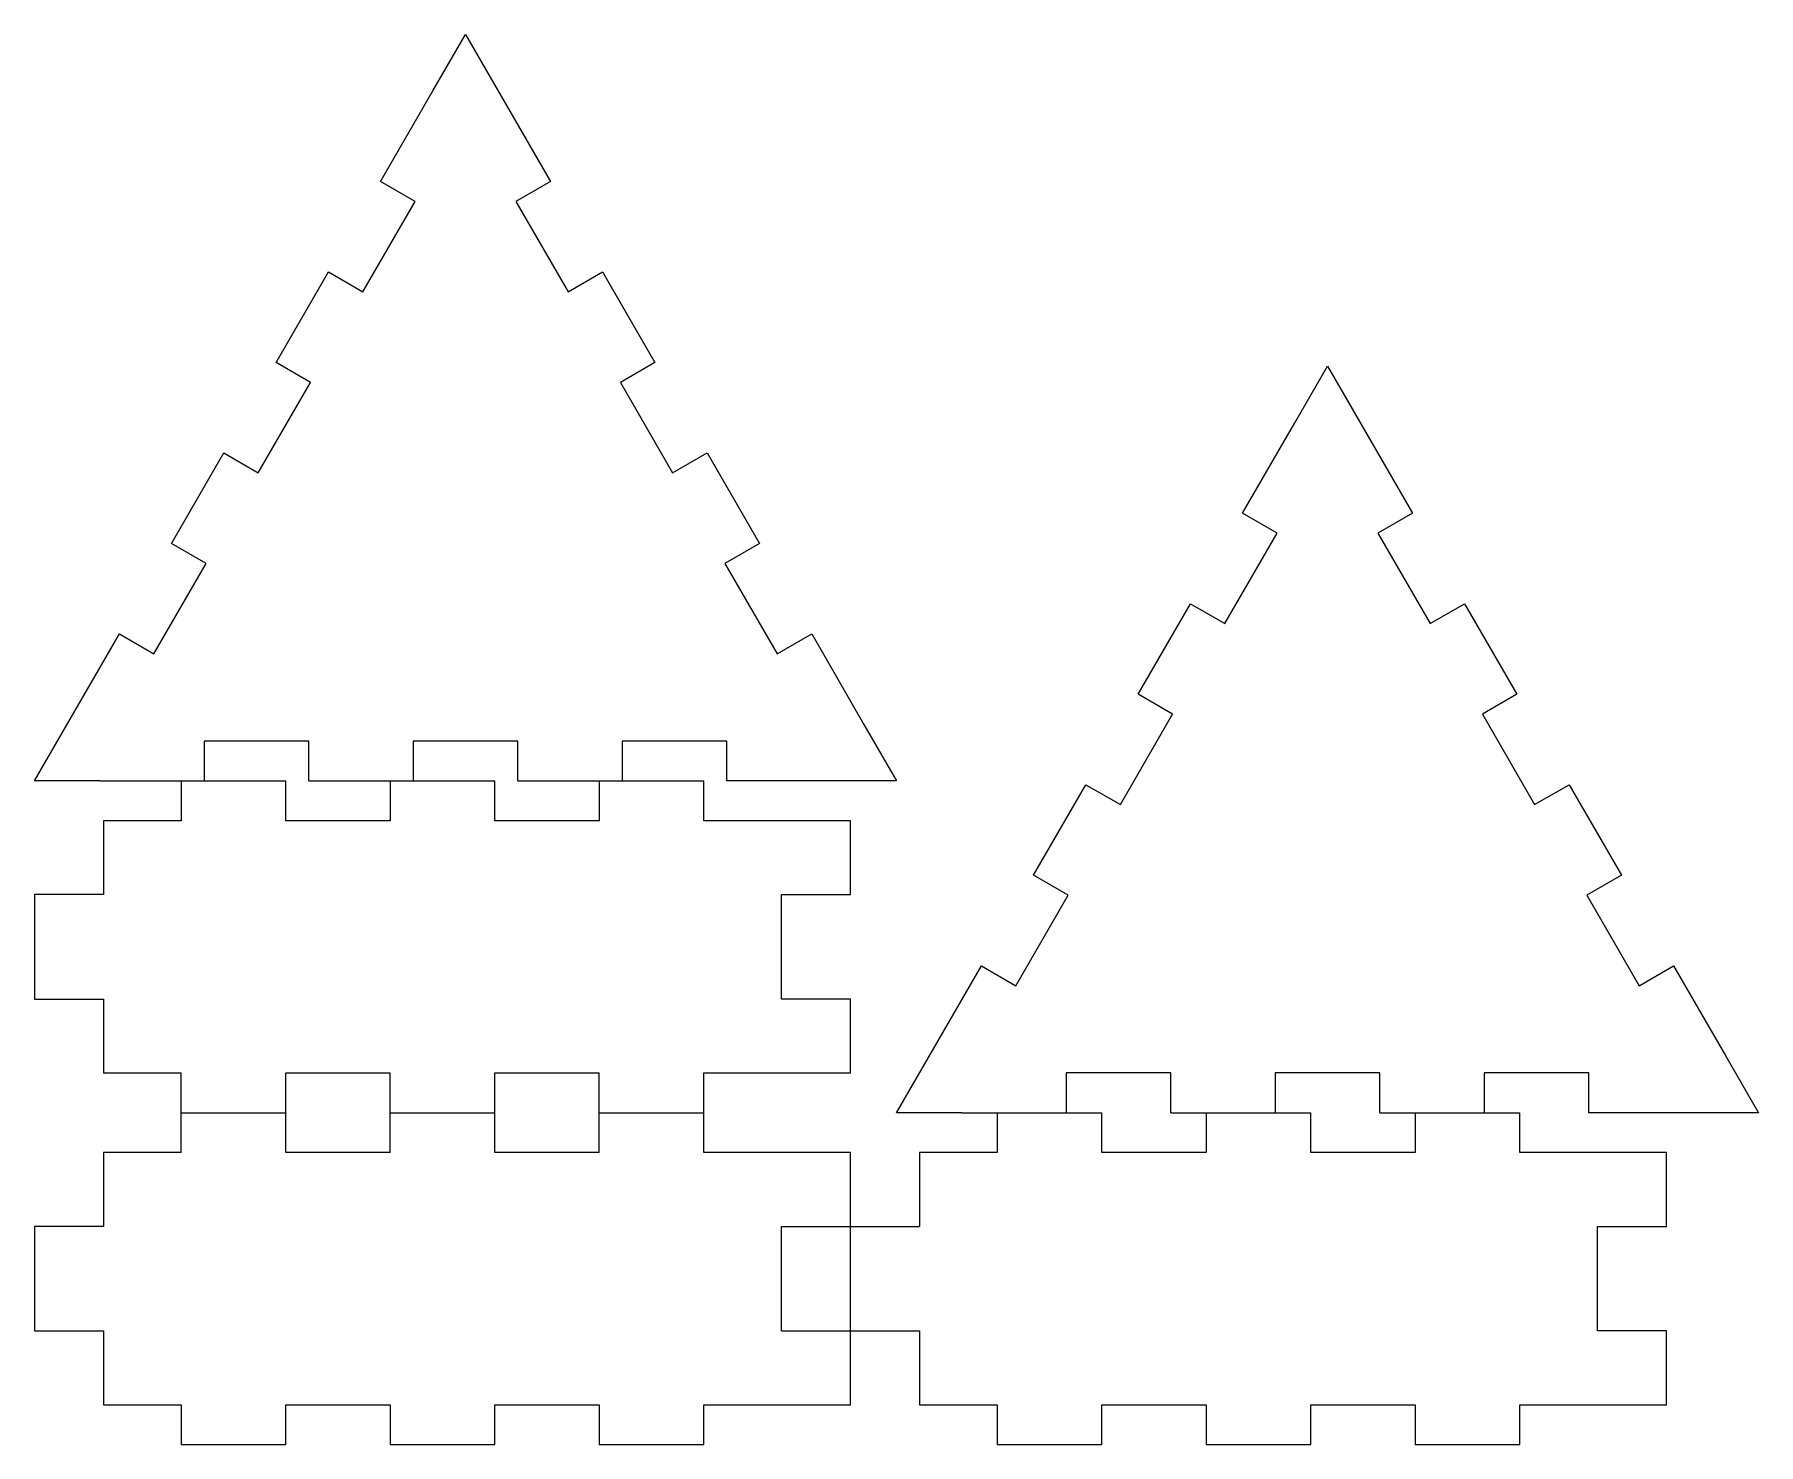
# Model space of a CAD drawing. Header units: millimetres. Extents: x 0 to 260, y 0 to 212.
import ezdxf

# ---------------------------------------------------------------- set-up
doc = ezdxf.new("R2010")
doc.units = ezdxf.units.MM

msp = doc.modelspace()

# ---------------------------------------------------------------- linework, layer by layer
at = {"layer": 'bottom_outsideCutPath'}
for p, q in [((189.94, 153.99), (194.86, 162.5)), ((194.86, 162.5), (207.64, 140.35)), ((182.07, 140.35), (189.94, 153.99)), ((187.26, 137.35), (182.07, 140.35)), ((207.64, 140.35), (202.45, 137.35)), ((179.39, 123.71), (187.26, 137.35)), ((202.45, 137.35), (210.32, 123.71)), ((166.32, 113.07), (174.19, 126.71)), ((174.19, 126.71), (179.39, 123.71)), ((210.32, 123.71), (215.52, 126.71)), ((215.52, 126.71), (223.39, 113.07)), ((171.51, 110.07), (166.32, 113.07)), ((223.39, 113.07), (218.2, 110.07)), ((163.64, 96.43), (171.51, 110.07)), ((218.2, 110.07), (226.07, 96.43)), ((150.57, 85.79), (158.44, 99.43)), ((158.44, 99.43), (163.64, 96.43)), ((226.07, 96.43), (231.27, 99.43)), ((231.27, 99.43), (239.14, 85.79)), ((155.76, 82.79), (150.57, 85.79)), ((239.14, 85.79), (233.95, 82.79)), ((147.89, 69.15), (155.76, 82.79)), ((233.95, 82.79), (241.82, 69.15)), ((129.9, 50), (142.69, 72.15)), ((142.69, 72.15), (147.89, 69.15)), ((241.82, 69.15), (247.02, 72.15)), ((247.02, 72.15), (254.89, 58.51)), ((254.89, 58.51), (259.81, 50)), ((171.23, 56), (155.48, 56)), ((155.48, 56), (155.48, 50)), ((171.23, 50), (171.23, 56)), ((202.73, 56), (186.98, 56)), ((186.98, 56), (186.98, 50)), ((202.73, 50), (202.73, 56)), ((234.23, 56), (218.48, 56)), ((218.48, 56), (218.48, 50)), ((234.23, 50), (234.23, 56)), ((139.73, 50), (129.9, 50)), ((259.81, 50), (234.23, 50))]:
    msp.add_line(p, q, dxfattribs=at)
at = {"layer": 'side0_outsideCutPath'}
for p, q in [((9.83, 100), (37.86, 100)), ((22.11, 100), (22.11, 94)), ((37.86, 94), (37.86, 100)), ((41.33, 100), (69.36, 100)), ((53.61, 100), (53.61, 94)), ((69.36, 94), (69.36, 100)), ((72.83, 100), (100.86, 100)), ((85.11, 100), (85.11, 94)), ((100.86, 94), (100.86, 100)), ((10.39, 94), (10.39, 82.88)), ((22.11, 94), (10.39, 94)), ((53.61, 94), (37.86, 94)), ((85.11, 94), (69.36, 94)), ((122.98, 94), (100.86, 94)), ((122.98, 82.88), (122.98, 94)), ((10.39, 82.88), (0, 82.88)), ((0, 82.88), (0, 67.12)), ((112.58, 67.12), (112.58, 82.88)), ((112.58, 82.88), (122.98, 82.88)), ((0, 67.12), (10.39, 67.12)), ((10.39, 67.12), (10.39, 56)), ((122.98, 67.12), (112.58, 67.12)), ((122.98, 56), (122.98, 67.12)), ((10.39, 56), (22.11, 56)), ((37.86, 56), (53.61, 56)), ((69.36, 56), (85.11, 56)), ((100.86, 56), (116.61, 56)), ((116.61, 56), (122.98, 56))]:
    msp.add_line(p, q, dxfattribs=at)
at = {"layer": 'side1_outsideCutPath'}
for p, q in [((22.11, 44), (22.11, 56)), ((37.86, 44), (37.86, 56)), ((53.61, 44), (53.61, 56)), ((69.36, 44), (69.36, 56)), ((85.11, 44), (85.11, 56)), ((100.86, 44), (100.86, 56)), ((22.11, 50), (37.86, 50)), ((53.61, 50), (69.36, 50)), ((85.11, 50), (100.86, 50)), ((10.39, 44), (10.39, 32.88)), ((22.11, 44), (10.39, 44)), ((53.61, 44), (37.86, 44)), ((85.11, 44), (69.36, 44)), ((122.98, 44), (100.86, 44)), ((122.98, 32.88), (122.98, 44)), ((10.39, 32.88), (0, 32.88)), ((0, 32.88), (0, 17.12)), ((112.58, 17.12), (112.58, 32.88)), ((112.58, 32.88), (133.37, 32.88)), ((122.98, 6), (122.98, 32.88)), ((0, 17.12), (10.39, 17.12)), ((10.39, 17.12), (10.39, 6)), ((112.58, 17.12), (133.37, 17.12)), ((10.39, 6), (22.11, 6)), ((22.11, 6), (22.11, 0)), ((37.86, 0), (37.86, 6)), ((37.86, 6), (53.61, 6)), ((53.61, 6), (53.61, 0)), ((69.36, 0), (69.36, 6)), ((69.36, 6), (85.11, 6)), ((85.11, 6), (85.11, 0)), ((100.86, 0), (100.86, 6)), ((100.86, 6), (116.61, 6)), ((116.61, 6), (122.98, 6)), ((22.11, 0), (37.86, 0)), ((53.61, 0), (69.36, 0)), ((85.11, 0), (100.86, 0))]:
    msp.add_line(p, q, dxfattribs=at)
at = {"layer": 'side2_outsideCutPath'}
for p, q in [((139.73, 50), (160.84, 50)), ((145.09, 50), (145.09, 44)), ((160.84, 44), (160.84, 50)), ((171.23, 50), (192.34, 50)), ((176.59, 50), (176.59, 44)), ((192.34, 44), (192.34, 50)), ((202.73, 50), (223.84, 50)), ((208.09, 50), (208.09, 44)), ((223.84, 44), (223.84, 50)), ((133.37, 44), (133.37, 32.88)), ((145.09, 44), (133.37, 44)), ((176.59, 44), (160.84, 44)), ((208.09, 44), (192.34, 44)), ((245.95, 44), (223.84, 44)), ((245.95, 32.88), (245.95, 44)), ((235.56, 17.12), (235.56, 32.88)), ((235.56, 32.88), (245.95, 32.88)), ((133.37, 17.12), (133.37, 6)), ((245.95, 17.12), (235.56, 17.12)), ((245.95, 6), (245.95, 17.12)), ((133.37, 6), (145.09, 6)), ((145.09, 6), (145.09, 0)), ((160.84, 0), (160.84, 6)), ((160.84, 6), (176.59, 6)), ((176.59, 6), (176.59, 0)), ((192.34, 0), (192.34, 6)), ((192.34, 6), (208.09, 6)), ((208.09, 6), (208.09, 0)), ((223.84, 0), (223.84, 6)), ((223.84, 6), (239.59, 6)), ((239.59, 6), (245.95, 6)), ((145.09, 0), (160.84, 0)), ((176.59, 0), (192.34, 0)), ((208.09, 0), (223.84, 0))]:
    msp.add_line(p, q, dxfattribs=at)
at = {"layer": 'top_outsideCutPath'}
for p, q in [((60.04, 203.99), (64.95, 212.5)), ((64.95, 212.5), (77.74, 190.35)), ((52.16, 190.35), (60.04, 203.99)), ((57.36, 187.35), (52.16, 190.35)), ((77.74, 190.35), (72.54, 187.35)), ((49.48, 173.71), (57.36, 187.35)), ((72.54, 187.35), (80.42, 173.71)), ((36.41, 163.07), (44.29, 176.71)), ((44.29, 176.71), (49.48, 173.71)), ((80.42, 173.71), (85.62, 176.71)), ((85.62, 176.71), (93.49, 163.07)), ((41.61, 160.07), (36.41, 163.07)), ((93.49, 163.07), (88.29, 160.07)), ((33.73, 146.43), (41.61, 160.07)), ((88.29, 160.07), (96.17, 146.43)), ((20.66, 135.79), (28.54, 149.43)), ((28.54, 149.43), (33.73, 146.43)), ((96.17, 146.43), (101.37, 149.43)), ((101.37, 149.43), (109.24, 135.79)), ((25.86, 132.79), (20.66, 135.79)), ((109.24, 135.79), (104.04, 132.79)), ((17.98, 119.15), (25.86, 132.79)), ((104.04, 132.79), (111.92, 119.15)), ((0, 100), (12.79, 122.15)), ((12.79, 122.15), (17.98, 119.15)), ((111.92, 119.15), (117.12, 122.15)), ((117.12, 122.15), (124.99, 108.51)), ((124.99, 108.51), (129.9, 100)), ((41.33, 106), (25.58, 106)), ((25.58, 106), (25.58, 100)), ((41.33, 100), (41.33, 106)), ((72.83, 106), (57.08, 106)), ((57.08, 106), (57.08, 100)), ((72.83, 100), (72.83, 106)), ((104.33, 106), (88.58, 106)), ((88.58, 106), (88.58, 100)), ((104.33, 100), (104.33, 106)), ((9.83, 100), (0, 100)), ((129.9, 100), (104.33, 100))]:
    msp.add_line(p, q, dxfattribs=at)

doc.saveas('drawing.dxf')
